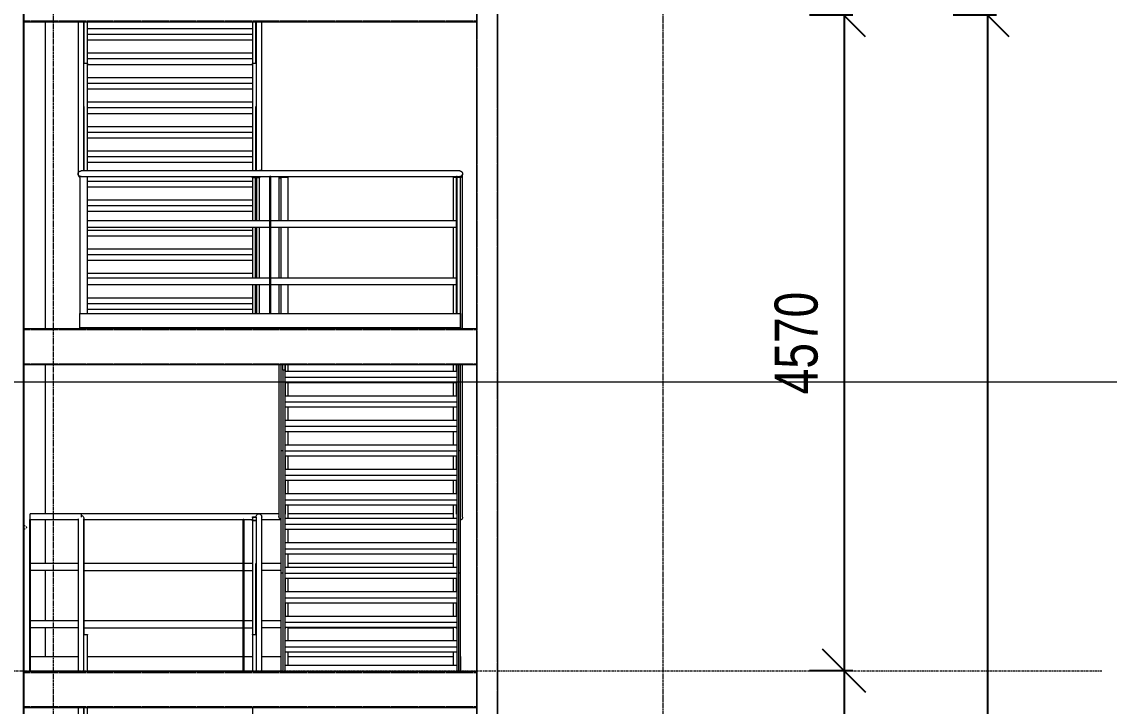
# Model space of a CAD drawing. Header units: millimetres. Extents: x -29259 to 87313, y -139821 to 46728.
# Drawn here: x 48352 to 55934, y -109731 to -104958 of the extents above; entities that cross this region are included whole.
import ezdxf

# ---------------------------------------------------------------- set-up
doc = ezdxf.new("R2010")
doc.units = ezdxf.units.MM
for name, pattern in [('Centre', [31.75, 6.35, -4.7625, 15.875, -4.7625]), ('Grid Line', [22.225, 12.7, -3.175, 3.175, -3.175]), ('Hidden', [7.14375, 4.7625, -2.38125])]:
    doc.linetypes.add(name, pattern=pattern)
for name, color, linetype, lineweight in [('A-ANNO-DIMS', 211, 'Continuous', 9), ('A-DOOR', 31, 'Continuous', 9), ('A-FLOR-HRAL', 11, 'Continuous', 9), ('A-FLOR-LEVL', 51, 'Continuous', 9), ('A-WALL', 113, 'Continuous', 18), ('G-ANNO-TEXT', 231, 'Continuous', 9), ('P-PIPE', 3, 'Continuous', 9), ('S-BEAM', 12, 'Continuous', 9), ('S-COLS', 52, 'Continuous', 18), ('S-GRID', 8, 'Continuous', 9), ('S-STRS', 31, 'Continuous', 9)]:
    doc.layers.add(name, color=color, linetype=linetype, lineweight=lineweight)
doc.styles.add('Century Gothic_2', font='GOTHIC.TTF', dxfattribs={"width": 0.8, "height": 300})
doc.dimstyles.new('Diagonal_-_3mm_Century_Gothic', dxfattribs={"dimscale": 304.8, "dimtxt": 313.250481, "dimasz": 0.984252, "dimexe": 0.787402, "dimexo": 0.492126, "dimgap": 0.574147, "dimtad": 1, "dimdec": 0, "dimzin": 0, "dimdsep": 46, "dimtxsty": 'Century Gothic_2', "dimblk1": 'OBLIQUE', "dimblk2": 'OBLIQUE', "dimsah": 1, "dimcen": 0.09, "dimdle": 0.787402, "dimazin": 0, "dimtfac": 1, "dimtdec": 4, "dimtix": 1, "dimtmove": 0, "dimatfit": 3, "dimfxl": 1, "dimtvp": 1, "dimtfill": 1, "dimtolj": 1, "dimtzin": 0, "dimarcsym": 2})

# ---------------------------------------------------------------- blocks, each defined once
blk = doc.blocks.new('RHS-Rectangular Hollow Section-Column - 300x150x6RHS-1532597-SOUTH FACADE')
at = {"layer": 'S-COLS', "color": 250, "linetype": 'Hidden', "lineweight": 9}
for p, q in [((17479.6, 0), (17479.6, 14535)), ((17617.6, 14535), (17617.6, 0))]:
    blk.add_line(p, q, dxfattribs=at)
blk = doc.blocks.new('RHS-Rectangular Hollow Section-Column - 804097-SOUTH FACADE')
at = {"layer": 'S-COLS', "color": 250, "lineweight": 9}
for p, q in [((17473.6, 14535), (17473.6, 0)), ((17623.6, 0), (17623.6, 14535))]:
    blk.add_line(p, q, dxfattribs=at)
blk = doc.blocks.new('RHS-Rectangular Hollow Section - 250x150x6RHS-1527157-SOUTH FACADE')
at = {"layer": 'S-BEAM', "color": 250}
for p, q in [((17473.6, 13005), (14318, 13005)), ((14318, 12755), (17473.6, 12755))]:
    blk.add_line(p, q, dxfattribs=at)
at = {"layer": 'S-BEAM', "color": 250, "linetype": 'Hidden'}
for p, q in [((14318, 12999), (17473.6, 12999)), ((14318, 12761), (17473.6, 12761))]:
    blk.add_line(p, q, dxfattribs=at)
blk = doc.blocks.new('RHS-Rectangular Hollow Section - 250x150x6RHS-1527158-SOUTH FACADE')
at = {"layer": 'S-BEAM', "color": 250}
for p, q in [((17473.6, 8225), (14318, 8225)), ((14318, 7975), (17473.6, 7975))]:
    blk.add_line(p, q, dxfattribs=at)
at = {"layer": 'S-BEAM', "color": 250, "linetype": 'Hidden'}
for p, q in [((14318, 8219), (17473.6, 8219)), ((14318, 7981), (17473.6, 7981))]:
    blk.add_line(p, q, dxfattribs=at)
blk = doc.blocks.new('RHS-Rectangular Hollow Section - 250x150x6RHS-1527155-SOUTH FACADE')
at = {"layer": 'S-BEAM', "color": 250}
for p, q in [((17473.6, 3445), (14318, 3445)), ((14318, 3195), (17473.6, 3195))]:
    blk.add_line(p, q, dxfattribs=at)
at = {"layer": 'S-BEAM', "color": 250, "linetype": 'Hidden'}
for p, q in [((14318, 3439), (17473.6, 3439)), ((14318, 3201), (17473.6, 3201))]:
    blk.add_line(p, q, dxfattribs=at)
blk = doc.blocks.new('Railing - MS FLAT 50x5mm-1534103-SOUTH FACADE')
at = {"layer": 'A-FLOR-HRAL', "color": 253}
for p, q in [((15911.6, 13263.3), (15936.6, 13263.3)), ((15911.6, 13259.9), (15911.6, 13263.3)), ((15911.6, 13259.9), (15911.6, 13004.6)), ((15936.6, 13259.9), (15911.6, 13259.9)), ((15911.6, 12755.4), (15911.6, 12466.6))]:
    blk.add_line(p, q, dxfattribs=at)
blk = doc.blocks.new('Railing - MS FLAT 50x5mm-1534101-SOUTH FACADE')
at = {"layer": 'A-FLOR-HRAL', "color": 253}
for p, q in [((15911.6, 12466.6), (15936.6, 12466.6)), ((15911.6, 12463.2), (15911.6, 12466.6)), ((15911.6, 12463.2), (15911.6, 11715)), ((15936.6, 12463.2), (15911.6, 12463.2)), ((15911.6, 11675), (15911.6, 11669.9)), ((15961.6, 11669.9), (15961.6, 11675))]:
    blk.add_line(p, q, dxfattribs=at)
blk = doc.blocks.new('Railing - MS FLAT 50x5mm-V51-SOUTH FACADE')
at = {"layer": 'A-FLOR-HRAL', "color": 253}
for p, q in [((16111.6, 9766.4), (16111.6, 10365)), ((16161.6, 10318.6), (16161.6, 10365.2)), ((16161.6, 10147.9), (16161.6, 10238.6)), ((16161.6, 9977.1), (16161.6, 10067.9)), ((16161.6, 9806.4), (16161.6, 9897.1)), ((16111.6, 9766.4), (16124.6, 9766.4))]:
    blk.add_line(p, q, dxfattribs=at)
blk = doc.blocks.new('Railing - MS FLAT 50x5mm-V52-SOUTH FACADE')
at = {"layer": 'A-FLOR-HRAL', "color": 253}
for p, q in [((16111.6, 8912.9), (16111.6, 9766.4)), ((16161.6, 9635.7), (16161.6, 9726.4)), ((16161.6, 9465), (16161.6, 9555.7)), ((16161.6, 9294.3), (16161.6, 9385)), ((16161.6, 9123.6), (16161.6, 9214)), ((16161.6, 8952.9), (16161.6, 9043.6)), ((16111.6, 8912.9), (16124.6, 8912.9))]:
    blk.add_line(p, q, dxfattribs=at)
blk = doc.blocks.new('Railing - MS FLAT 50x5mm-V55-SOUTH FACADE')
at = {"layer": 'A-FLOR-HRAL', "color": 253}
for p, q in [((15911.6, 11669.9), (15933.6, 11669.9)), ((15911.6, 11666.5), (15911.6, 11669.9)), ((15911.6, 11666.5), (15911.6, 11370)), ((15933.6, 11666.5), (15911.6, 11666.5)), ((15939.6, 11669.9), (15961.6, 11669.9)), ((15961.6, 11666.5), (15939.6, 11666.5)), ((15961.6, 11669.9), (15961.6, 11666.5)), ((15961.6, 11370), (15961.6, 11666.5)), ((15911.6, 11320), (15911.6, 10970)), ((15961.6, 10970), (15961.6, 11320)), ((15911.6, 10920), (15911.6, 10720)), ((15961.6, 10720), (15961.6, 10920))]:
    blk.add_line(p, q, dxfattribs=at)
blk = doc.blocks.new('Railing - MS FLAT 50x5mm-V44-SOUTH FACADE')
at = {"layer": 'A-FLOR-HRAL', "color": 253}
for p, q in [((15933.6, 2400), (15933.6, 2705)), ((15939.6, 2705), (15939.6, 2400)), ((15933.6, 2000), (15933.6, 2350)), ((15939.6, 2350), (15939.6, 2000)), ((15933.6, 1750), (15933.6, 1950)), ((15939.6, 1950), (15939.6, 1750))]:
    blk.add_line(p, q, dxfattribs=at)
blk = doc.blocks.new('Railing - MS FLAT 50x5mm-V56-SOUTH FACADE')
at = {"layer": 'A-FLOR-HRAL', "color": 253}
for p, q in [((16111.6, 11370), (16111.6, 11669.9)), ((16116.6, 11669.9), (16111.6, 11669.9)), ((16161.6, 11669.9), (16117.3, 11669.9)), ((16161.6, 11370), (16161.6, 11669.9)), ((16111.6, 10970), (16111.6, 11320)), ((16161.6, 10970), (16161.6, 11320)), ((16111.6, 10720), (16111.6, 10920)), ((16161.6, 10720), (16161.6, 10920))]:
    blk.add_line(p, q, dxfattribs=at)
blk = doc.blocks.new('Railing - MS FLAT 50x5mm-V57-SOUTH FACADE')
at = {"layer": 'A-FLOR-HRAL', "color": 253}
for p, q in [((16111.6, 8230), (16111.6, 8912.3)), ((16161.6, 8782.1), (16161.6, 8872.9)), ((16161.6, 8611.4), (16161.6, 8702.1)), ((16161.6, 8440.7), (16161.6, 8531.4)), ((16161.6, 8270), (16161.6, 8360.7)), ((16111.6, 8230), (16124.6, 8230))]:
    blk.add_line(p, q, dxfattribs=at)
blk = doc.blocks.new('Railing - MS FLAT 50x5mm-1534098-SOUTH FACADE')
at = {"layer": 'A-FLOR-HRAL', "color": 253}
for p, q in [((15911.6, 9302.7), (15936.8, 9302.7)), ((15911.6, 9299.3), (15911.6, 9302.7)), ((15911.6, 9299.3), (15911.6, 9279.9)), ((15936.6, 9299.3), (15911.6, 9299.3))]:
    blk.add_line(p, q, dxfattribs=at)
blk = doc.blocks.new('Railing - MS FLAT 50x5mm-V58-SOUTH FACADE')
at = {"layer": 'A-FLOR-HRAL', "color": 253}
for p, q in [((15911.6, 9279.9), (15936.6, 9279.9)), ((15911.6, 9276.5), (15911.6, 9279.9)), ((15911.6, 9276.5), (15911.6, 8483.3)), ((15936.6, 9276.5), (15911.6, 9276.5))]:
    blk.add_line(p, q, dxfattribs=at)
blk = doc.blocks.new('Railing - Railing-1525472-SOUTH FACADE')
at = {"layer": 'A-FLOR-HRAL', "color": 253}
for p, q in [((15934.1, 12755.4), (15934.1, 12466.6)), ((15934.1, 12165), (15934.1, 11715)), ((16139.1, 10365.2), (16139.1, 10318.6)), ((16139.1, 10238.6), (16139.1, 10147.9)), ((16139.1, 9726.4), (16139.1, 9635.7)), ((16139.1, 9555.7), (16139.1, 9465)), ((16139.1, 9385), (16139.1, 9320.8)), ((15934.1, 8978.3), (15934.1, 8483.3)), ((15976.5, 8980), (16111.6, 8980)), ((16111.6, 8930), (15976.5, 8930)), ((16139.1, 8872.9), (16139.1, 8782.1)), ((16139.1, 8702.1), (16139.1, 8611.4)), ((15976.4, 8580), (16111.6, 8580)), ((16111.6, 8530), (15976.4, 8530)), ((16139.1, 8531.4), (16139.1, 8524.2))]:
    blk.add_line(p, q, dxfattribs=at)
for name, p in [('Railing - MS FLAT 50x5mm-1534103-SOUTH FACADE', (0, 0)), ('Railing - MS FLAT 50x5mm-1534101-SOUTH FACADE', (0, 0)), ('Railing - MS FLAT 50x5mm-V55-SOUTH FACADE', (0, 0)), ('Railing - MS FLAT 50x5mm-V44-SOUTH FACADE', (0, 8970)), ('Railing - MS FLAT 50x5mm-V56-SOUTH FACADE', (0, 0)), ('Railing - MS FLAT 50x5mm-V51-SOUTH FACADE', (0, 0)), ('Railing - MS FLAT 50x5mm-V52-SOUTH FACADE', (0, 0)), ('Railing - MS FLAT 50x5mm-1534098-SOUTH FACADE', (0, 0)), ('Railing - MS FLAT 50x5mm-V58-SOUTH FACADE', (0, 0)), ('Railing - MS FLAT 50x5mm-V57-SOUTH FACADE', (0, 0)), ('Railing - MS FLAT 50x5mm-1534103-SOUTH FACADE', (0, -4780))]:
    blk.add_blockref(name, p)
blk = doc.blocks.new('Top Rail Type - Top Rail_Internal_-1525505-SOUTH FACADE')
at = {"layer": 'A-FLOR-HRAL', "color": 253}
for p, q in [((15936.6, 12755.4), (15936.6, 11715)), ((15976.6, 11715), (15976.6, 12755.4)), ((16096.6, 11675), (16096.6, 11370)), ((16136.6, 11667), (16136.6, 11675)), ((16096.6, 11320), (16096.6, 10970)), ((16096.6, 10920), (16096.6, 10720)), ((16096.6, 10365), (16096.6, 9305)), ((15936.6, 9301.2), (15936.6, 8224.6)), ((16096.6, 9325), (15956.6, 9325)), ((15956.6, 9324.3), (15956.6, 9325)), ((15976.6, 8224.6), (15976.6, 9301.2)), ((15976.6, 9285), (16111.6, 9285))]:
    blk.add_line(p, q, dxfattribs=at)
at = {"layer": 'A-FLOR-HRAL', "color": 253, "flags": 128}
for points in [[(15973.9, 11715.5), (15970.7, 11717.6), (15966.6, 11718.3), (15961.8, 11717.6), (15956.6, 11715.7)], [(16096.8, 11674.9), (16097.3, 11672.8), (16099.3, 11669.6), (16102.5, 11667.6), (16106.6, 11666.9), (16111.4, 11667.5)], [(16116.6, 11669.5), (16121.8, 11672.7), (16124.6, 11674.9)], [(15936.6, 9301.2), (15937.3, 9307.2), (15939.3, 9312.7), (15942.5, 9317.5), (15946.6, 9321.2), (15951.4, 9323.5), (15956.6, 9324.2), (15961.8, 9323.5), (15966.6, 9321.2), (15970.7, 9317.5), (15973.9, 9312.7), (15975.9, 9307.2), (15976.6, 9301.2)]]:
    blk.add_lwpolyline(points, dxfattribs=at)
at = {"layer": 'A-FLOR-HRAL', "color": 253}
blk.add_open_spline([(16111.4, 9285.7), (16109.7, 9286.1), (16106.5, 9287.5), (16102.3, 9290.7), (16099.1, 9294.9), (16097.1, 9299.8), (16096.6, 9303.3), (16096.6, 9305)], degree=3, dxfattribs=at)
blk = doc.blocks.new('Railing - MS FLAT 50x5mm-1534111-SOUTH FACADE')
at = {"layer": 'A-FLOR-HRAL', "color": 253}
for p, q in [((14736.6, 12466.6), (14761.6, 12466.6)), ((14761.6, 12463.2), (14736.6, 12463.2)), ((14761.6, 12466.6), (14761.6, 12463.2)), ((14761.6, 11715), (14761.6, 12463.2))]:
    blk.add_line(p, q, dxfattribs=at)
blk = doc.blocks.new('Railing - MS FLAT 50x5mm-1534109-SOUTH FACADE')
at = {"layer": 'A-FLOR-HRAL', "color": 253}
for p, q in [((14736.6, 13263.3), (14761.6, 13263.3)), ((14761.6, 13259.9), (14736.6, 13259.9)), ((14761.6, 13263.3), (14761.6, 13259.9)), ((14761.6, 13004.9), (14761.6, 13259.9)), ((14761.6, 12466.6), (14761.6, 12755))]:
    blk.add_line(p, q, dxfattribs=at)
blk = doc.blocks.new('Railing - MS FLAT 50x5mm-1534106-SOUTH FACADE')
at = {"layer": 'A-FLOR-HRAL', "color": 253}
for p, q in [((14739.6, 14059.9), (14761.6, 14059.9)), ((14761.6, 14056.5), (14739.6, 14056.5)), ((14761.6, 14059.9), (14761.6, 14056.5)), ((14761.6, 13263.3), (14761.6, 14056.5))]:
    blk.add_line(p, q, dxfattribs=at)
blk = doc.blocks.new('Railing - Railing-1526293-SOUTH FACADE')
at = {"layer": 'A-FLOR-HRAL', "color": 253}
for p, q in [((14739.1, 13263.3), (14739.1, 13745.8)), ((14739.1, 12466.6), (14739.1, 12755)), ((14739.1, 11715), (14739.1, 12165))]:
    blk.add_line(p, q, dxfattribs=at)
for name in ['Railing - MS FLAT 50x5mm-1534106-SOUTH FACADE', 'Railing - MS FLAT 50x5mm-1534109-SOUTH FACADE', 'Railing - MS FLAT 50x5mm-1534111-SOUTH FACADE']:
    blk.add_blockref(name, (0, 0))
blk = doc.blocks.new('Top Rail Type - Top Rail_Internal_-1526297-SOUTH FACADE')
at = {"layer": 'A-FLOR-HRAL', "color": 253}
for p, q in [((14696.6, 14081.2), (14696.6, 13004.9)), ((14736.6, 13004.9), (14736.6, 14081.2)), ((14696.6, 12755), (14696.6, 11691.2)), ((14736.6, 11715), (14736.6, 12755)), ((14696.7, 11693.3), (14696.6, 11691.2))]:
    blk.add_line(p, q, dxfattribs=at)
at = {"layer": 'A-FLOR-HRAL', "color": 253, "flags": 128}
blk.add_lwpolyline([(14696.6, 11691.2), (14697.3, 11685.3), (14699.3, 11679.7), (14702.5, 11675), (14706.6, 11671.3), (14711.4, 11669)], dxfattribs=at)
blk = doc.blocks.new('Railing - MS FLAT 50x5mm-V64-SOUTH FACADE')
at = {"layer": 'A-FLOR-HRAL', "color": 253}
for p, q in [((14736.4, 8483.3), (14761.6, 8483.3)), ((14761.6, 8479.9), (14736.4, 8479.9)), ((14761.6, 8483.3), (14761.6, 8479.9)), ((14761.6, 8224.9), (14761.6, 8479.9)), ((14761.6, 7686.6), (14761.6, 7975))]:
    blk.add_line(p, q, dxfattribs=at)
blk = doc.blocks.new('Railing - MS FLAT 50x5mm-V65-SOUTH FACADE')
at = {"layer": 'A-FLOR-HRAL', "color": 253}
for p, q in [((14739.6, 9285), (14735.9, 9285)), ((14739.6, 8483.3), (14739.6, 9285))]:
    blk.add_line(p, q, dxfattribs=at)
blk = doc.blocks.new('Railing - MS FLAT 50x5mm-V48-SOUTH FACADE')
at = {"layer": 'A-FLOR-HRAL', "color": 253}
for p, q in [((14347, 3450), (14347, 4505)), ((14353, 4505), (14347, 4505)), ((14353, 3450), (14353, 4505)), ((14347, 3450), (14353, 3450))]:
    blk.add_line(p, q, dxfattribs=at)
blk = doc.blocks.new('Railing - Railing-1526545-SOUTH FACADE')
at = {"layer": 'A-FLOR-HRAL', "color": 253}
for p, q in [((14365.5, 8980), (14696.7, 8980)), ((14739.1, 8483.3), (14739.1, 8965.8)), ((14696.7, 8930), (14365.5, 8930)), ((14365.5, 8580), (14696.8, 8580)), ((14696.8, 8530), (14365.5, 8530)), ((14739.1, 7686.6), (14739.1, 7975)), ((14739.1, 6935), (14739.1, 7385))]:
    blk.add_line(p, q, dxfattribs=at)
for name, p in [('Railing - MS FLAT 50x5mm-V48-SOUTH FACADE', (12.5, 4780)), ('Railing - MS FLAT 50x5mm-V65-SOUTH FACADE', (0, 0)), ('Railing - MS FLAT 50x5mm-V64-SOUTH FACADE', (0, 0)), ('Railing - MS FLAT 50x5mm-1534111-SOUTH FACADE', (0, -4780))]:
    blk.add_blockref(name, p)
blk = doc.blocks.new('Top Rail Type - Top Rail_Internal_-1526549-SOUTH FACADE')
at = {"layer": 'A-FLOR-HRAL', "color": 253}
for p, q in [((14716.6, 9325), (14362.5, 9325)), ((14362.5, 9305), (14362.5, 9325)), ((14362.5, 9285), (14362.5, 9305)), ((14362.5, 9285), (14696.9, 9285)), ((14696.6, 9289.9), (14696.6, 8224.9)), ((14716.6, 9325), (14716.6, 9305)), ((14716.6, 9305), (14716.6, 9301.7)), ((14736.6, 8224.9), (14736.6, 9289.9)), ((14696.6, 7975), (14696.6, 6911.2)), ((14736.6, 6935), (14736.6, 7975)), ((14696.7, 6913.3), (14696.6, 6911.2))]:
    blk.add_line(p, q, dxfattribs=at)
at = {"layer": 'A-FLOR-HRAL', "color": 253, "flags": 128}
for points in [[(14716.6, 9312.9), (14721.8, 9312.1), (14726.6, 9309.8), (14730.7, 9306.1), (14733.9, 9301.4), (14735.9, 9295.8), (14736.6, 9289.9)], [(14696.6, 6911.2), (14697.3, 6905.3), (14699.3, 6899.7), (14702.5, 6895), (14706.6, 6891.3), (14711.4, 6889)]]:
    blk.add_lwpolyline(points, dxfattribs=at)
blk = doc.blocks.new('Railing - MS FLAT 50x5mm-V66-SOUTH FACADE')
at = {"layer": 'A-FLOR-HRAL', "color": 253}
for p, q in [((17311.6, 9726.4), (17311.6, 9635.7)), ((17361.6, 8912.9), (17361.6, 9766.4)), ((17311.6, 9555.7), (17311.6, 9465)), ((17311.6, 9385), (17311.6, 9294.3)), ((17311.6, 9214), (17311.6, 9123.6)), ((17311.6, 9043.6), (17311.6, 8952.9)), ((17348.6, 8912.9), (17361.6, 8912.9))]:
    blk.add_line(p, q, dxfattribs=at)
blk = doc.blocks.new('Railing - MS FLAT 50x5mm-V67-SOUTH FACADE')
at = {"layer": 'A-FLOR-HRAL', "color": 253}
for p, q in [((17361.6, 10615), (17361.6, 10620)), ((17311.6, 10365), (17311.6, 10318.6)), ((17361.6, 9766.4), (17361.6, 10365)), ((17311.6, 10238.6), (17311.6, 10147.9)), ((17311.6, 10067.9), (17311.6, 9977.1)), ((17311.6, 9897.1), (17311.6, 9806.4)), ((17348.6, 9766.4), (17361.6, 9766.4))]:
    blk.add_line(p, q, dxfattribs=at)
blk = doc.blocks.new('Railing - MS FLAT 50x5mm-V68-SOUTH FACADE')
at = {"layer": 'A-FLOR-HRAL', "color": 253}
for p, q in [((17311.6, 8872.9), (17311.6, 8782.1)), ((17361.6, 8230), (17361.6, 8912.3)), ((17311.6, 8702.1), (17311.6, 8611.4)), ((17311.6, 8531.4), (17311.6, 8440.7)), ((17311.6, 8360.7), (17311.6, 8270)), ((17348.6, 8230), (17361.6, 8230))]:
    blk.add_line(p, q, dxfattribs=at)
blk = doc.blocks.new('Railing - MS FLAT 50x5mm-V69-SOUTH FACADE')
at = {"layer": 'A-FLOR-HRAL', "color": 253}
for p, q in [((17311.6, 11669.9), (17311.6, 11370)), ((17333.6, 11669.9), (17311.6, 11669.9)), ((17361.6, 11669.9), (17339.6, 11669.9)), ((17361.6, 10720), (17361.6, 11669.9)), ((17311.6, 11320), (17311.6, 10970)), ((17311.6, 10920), (17311.6, 10720))]:
    blk.add_line(p, q, dxfattribs=at)
blk = doc.blocks.new('Railing - Railing-1534666-SOUTH FACADE')
at = {"layer": 'A-FLOR-HRAL', "color": 253}
for p, q in [((17339.1, 10615), (17339.1, 10620)), ((17334.1, 10318.6), (17334.1, 10365)), ((17334.1, 10147.9), (17334.1, 10238.6)), ((17334.1, 9635.7), (17334.1, 9726.4)), ((17334.1, 9465), (17334.1, 9555.7)), ((17334.1, 9320.8), (17334.1, 9385)), ((17334.1, 8782.1), (17334.1, 8872.9)), ((17334.1, 8611.4), (17334.1, 8702.1)), ((17334.1, 8524.2), (17334.1, 8531.4))]:
    blk.add_line(p, q, dxfattribs=at)
for name in ['Railing - MS FLAT 50x5mm-V69-SOUTH FACADE', 'Railing - MS FLAT 50x5mm-V67-SOUTH FACADE', 'Railing - MS FLAT 50x5mm-V66-SOUTH FACADE', 'Railing - MS FLAT 50x5mm-V68-SOUTH FACADE']:
    blk.add_blockref(name, (0, 0))
blk = doc.blocks.new('Top Rail Type - Top Rail_Internal_-1534670-SOUTH FACADE')
at = {"layer": 'A-FLOR-HRAL', "color": 253}
for p, q in [((17376.6, 11691.2), (17376.5, 11693.3)), ((17376.6, 10615), (17376.6, 11691.2)), ((17376.6, 9301.2), (17376.6, 10365))]:
    blk.add_line(p, q, dxfattribs=at)
at = {"layer": 'A-FLOR-HRAL', "color": 253, "flags": 128}
for points in [[(17361.8, 11669), (17366.6, 11671.3), (17370.7, 11675), (17373.9, 11679.7), (17375.9, 11685.3), (17376.6, 11691.2)], [(17376.6, 9301.2), (17375.9, 9295.3), (17373.9, 9289.7), (17370.7, 9285), (17366.6, 9281.3), (17361.8, 9279)]]:
    blk.add_lwpolyline(points, dxfattribs=at)
blk = doc.blocks.new('Railing - MS FLAT 50x5mm-V70-SOUTH FACADE')
at = {"layer": 'A-FLOR-HRAL', "color": 253}
for p, q in [((16033.6, 10720), (16033.6, 11675)), ((16039.6, 11675), (16033.6, 11675)), ((16039.6, 10720), (16039.6, 11675))]:
    blk.add_line(p, q, dxfattribs=at)
blk = doc.blocks.new('Railing - MS FLAT 50x5mm-V71-SOUTH FACADE')
at = {"layer": 'A-FLOR-HRAL', "color": 253}
for p, q in [((14711.6, 10720), (14711.6, 11675)), ((14716.6, 11675), (14711.6, 11675)), ((14761.6, 10720), (14761.6, 11675))]:
    blk.add_line(p, q, dxfattribs=at)
blk = doc.blocks.new('Railing - MS FLAT 50x5mm-V72-SOUTH FACADE')
at = {"layer": 'A-FLOR-HRAL', "color": 253}
for p, q in [((17311.6, 11675), (17311.6, 11370)), ((17361.6, 11675), (17356.6, 11675)), ((17361.6, 10720), (17361.6, 11675)), ((17311.6, 11320), (17311.6, 10970)), ((17311.6, 10920), (17311.6, 10720))]:
    blk.add_line(p, q, dxfattribs=at)
blk = doc.blocks.new('Railing - Railing-1534798-SOUTH FACADE')
at = {"layer": 'A-FLOR-HRAL', "color": 253}
for p, q in [((14761.6, 11370), (16033.6, 11370)), ((16033.6, 11320), (14761.6, 11320)), ((16039.6, 11370), (17333.6, 11370)), ((17333.6, 11320), (16039.6, 11320)), ((14761.6, 10970), (16033.6, 10970)), ((16033.6, 10920), (14761.6, 10920)), ((16039.6, 10970), (17333.6, 10970)), ((17333.6, 10920), (16039.6, 10920)), ((14709.1, 10620), (14709.1, 10720)), ((14709.1, 10720), (17359.1, 10720)), ((17359.1, 10720), (17359.1, 10620)), ((17364.1, 10720), (17359.1, 10720)), ((17359.1, 10720), (17359.1, 10620)), ((17364.1, 10620), (17364.1, 10720)), ((17359.1, 10620), (14709.1, 10620)), ((17359.1, 10620), (17364.1, 10620))]:
    blk.add_line(p, q, dxfattribs=at)
for name, p in [('Railing - MS FLAT 50x5mm-V71-SOUTH FACADE', (0, 0)), ('Railing - MS FLAT 50x5mm-V70-SOUTH FACADE', (0, 0)), ('Railing - MS FLAT 50x5mm-V72-SOUTH FACADE', (0, 0)), ('Railing - MS FLAT 50x5mm-V70-SOUTH FACADE', (1300, 0))]:
    blk.add_blockref(name, p)
blk = doc.blocks.new('Top Rail Type - Top Rail_Internal_-1534802-SOUTH FACADE')
at = {"layer": 'A-FLOR-HRAL', "color": 253}
for p, q in [((17356.6, 11715), (14716.6, 11715)), ((14716.6, 11675), (17356.6, 11675))]:
    blk.add_line(p, q, dxfattribs=at)
for points, knots in [([(14696.6, 11695), (14696.6, 11696.7), (14696.9, 11699.4), (14698.1, 11702.7), (14699.2, 11705), (14700.4, 11706.8), (14701.6, 11708.2), (14702.7, 11709.5), (14704.4, 11710.9), (14706.2, 11712.1), (14707.7, 11713), (14708.9, 11713.5), (14710.2, 11714), (14711.4, 11714.3), (14712.7, 11714.6), (14714, 11714.8), (14715.3, 11715), (14716.2, 11715), (14716.6, 11715)], [0, 0, 0, 0, 0.0833333, 0.125, 0.1666667, 0.2083333, 0.2291667, 0.25, 0.2916667, 0.3333333, 0.3541667, 0.375, 0.3958333, 0.4166667, 0.4375, 0.4583333, 0.4791667, 0.5, 0.5, 0.5, 0.5]), ([(14716.6, 11675), (14716.2, 11675), (14715.3, 11675), (14714, 11675.2), (14712.7, 11675.4), (14711.4, 11675.7), (14710.2, 11676), (14708.9, 11676.5), (14707.7, 11677), (14706.6, 11677.7), (14705.5, 11678.4), (14704.1, 11679.4), (14702.7, 11680.5), (14701.6, 11681.8), (14700.4, 11683.2), (14699.2, 11685), (14698.1, 11687.3), (14696.9, 11690.6), (14696.6, 11693.3), (14696.6, 11695)], [0.5, 0.5, 0.5, 0.5, 0.5208333, 0.5416667, 0.5625, 0.5833333, 0.6041667, 0.625, 0.6458333, 0.6666667, 0.6875, 0.7083333, 0.75, 0.7708333, 0.7916667, 0.8333333, 0.875, 0.9166667, 1, 1, 1, 1]), ([(17356.6, 11715), (17357, 11715), (17357.9, 11715), (17359.2, 11714.8), (17360.5, 11714.6), (17361.8, 11714.3), (17363, 11714), (17364.3, 11713.5), (17365.5, 11713), (17366.6, 11712.3), (17367.7, 11711.6), (17369.1, 11710.6), (17370.5, 11709.5), (17371.6, 11708.2), (17372.8, 11706.8), (17374, 11705), (17375.1, 11702.7), (17376.3, 11699.4), (17376.6, 11696.7), (17376.6, 11695)], [-0.5, -0.5, -0.5, -0.5, -0.4791667, -0.4583333, -0.4375, -0.4166667, -0.3958333, -0.375, -0.3541667, -0.3333333, -0.3125, -0.2916667, -0.25, -0.2291667, -0.2083333, -0.1666667, -0.125, -0.0833333, 0, 0, 0, 0]), ([(17376.6, 11695), (17376.6, 11693.3), (17376.3, 11690.6), (17375.1, 11687.3), (17374, 11685), (17372.8, 11683.2), (17371.6, 11681.8), (17370.5, 11680.5), (17369.1, 11679.4), (17367.7, 11678.4), (17366.6, 11677.7), (17365.5, 11677), (17364.3, 11676.5), (17363, 11676), (17361.8, 11675.7), (17360.5, 11675.4), (17359.2, 11675.2), (17357.9, 11675), (17357, 11675), (17356.6, 11675)], [-1, -1, -1, -1, -0.9166667, -0.875, -0.8333333, -0.7916667, -0.7708333, -0.75, -0.7083333, -0.6875, -0.6666667, -0.6458333, -0.625, -0.6041667, -0.5833333, -0.5625, -0.5416667, -0.5208333, -0.5, -0.5, -0.5, -0.5])]:
    blk.add_open_spline(points, degree=3, knots=knots, dxfattribs=at)
blk = doc.blocks.new('Railing - MS FLAT 50x5mm-V49-SOUTH FACADE')
at = {"layer": 'A-FLOR-HRAL', "color": 253}
for p, q in [((15829.3, 4505), (15823.3, 4505)), ((15823.3, 3450), (15823.3, 4505)), ((15829.3, 4505), (15829.3, 3450))]:
    blk.add_line(p, q, dxfattribs=at)
blk = doc.blocks.new('Railing - MS FLAT 50x5mm-V73-SOUTH FACADE')
at = {"layer": 'A-FLOR-HRAL', "color": 253}
for p, q in [((17311.6, 8872.9), (17311.6, 8782.1)), ((17361.6, 8230), (17361.6, 8912.3)), ((17311.6, 8702.1), (17311.6, 8611.4)), ((17311.6, 8531.4), (17311.6, 8440.7)), ((17311.6, 8360.7), (17311.6, 8270)), ((17348.6, 8230), (17361.6, 8230))]:
    blk.add_line(p, q, dxfattribs=at)
blk = doc.blocks.new('Railing - Railing-1535008-SOUTH FACADE')
at = {"layer": 'A-FLOR-HRAL', "color": 253}
for p, q in [((14739.6, 8980), (15846.5, 8980)), ((15852.5, 8980), (15911.6, 8980)), ((16161.6, 8980), (17311.6, 8980)), ((14739.6, 8930), (15846.5, 8930)), ((15852.5, 8930), (15911.6, 8930)), ((14739.6, 8580), (15846.5, 8580)), ((15852.5, 8580), (15911.6, 8580)), ((14739.6, 8530), (15846.5, 8530)), ((15852.5, 8530), (15911.6, 8530)), ((16161.6, 8530), (17311.6, 8530)), ((14365.5, 8330), (14696.6, 8330)), ((14761.6, 8330), (15846.5, 8330)), ((15852.5, 8330), (15911.6, 8330)), ((15976.6, 8330), (16111.6, 8330)), ((16161.6, 8330), (17311.6, 8330)), ((17364.1, 8330), (17361.6, 8330)), ((17364.1, 8230), (17364.1, 8330)), ((17361.6, 8230), (17364.1, 8230))]:
    blk.add_line(p, q, dxfattribs=at)
for name, p in [('Railing - MS FLAT 50x5mm-V49-SOUTH FACADE', (23.2, 4780)), ('Railing - MS FLAT 50x5mm-V73-SOUTH FACADE', (0, 0))]:
    blk.add_blockref(name, p)
blk = doc.blocks.new('Top Rail Type - Top Rail_Internal_-1535012-SOUTH FACADE')
at = {"layer": 'A-FLOR-HRAL', "color": 253}
for p, q in [((15956.6, 9325), (14716.6, 9325)), ((14739.6, 9285), (15846.5, 9285)), ((15852.5, 9285), (15911.6, 9285)), ((17311.6, 9325), (16161.6, 9325))]:
    blk.add_line(p, q, dxfattribs=at)
blk = doc.blocks.new('Roaster Building_ST_RVT2022 _SST__rvt-2-SOUTH FACADE')
at = {"layer": 'S-STRS', "color": 253}
for p, q in [((14761.6, 12708.6), (15911.6, 12708.6)), ((14761.6, 12668.6), (15911.6, 12668.6)), ((14761.6, 12628.6), (15911.6, 12628.6)), ((14761.6, 12537.9), (15911.6, 12537.9)), ((14761.6, 12497.9), (15911.6, 12497.9)), ((14761.6, 12457.9), (15911.6, 12457.9)), ((14761.6, 12367.1), (15911.6, 12367.1)), ((14761.6, 12327.1), (15911.6, 12327.1)), ((14761.6, 12287.1), (15911.6, 12287.1)), ((14761.6, 12196.4), (15911.6, 12196.4)), ((14761.6, 12156.4), (15911.6, 12156.4)), ((14761.6, 12116.4), (15911.6, 12116.4)), ((14761.6, 12025.7), (15911.6, 12025.7)), ((14761.6, 11985.7), (15911.6, 11985.7)), ((14761.6, 11945.7), (15911.6, 11945.7)), ((14761.6, 11855), (15911.6, 11855)), ((14761.6, 11815), (15911.6, 11815)), ((14761.6, 11775), (15911.6, 11775)), ((14761.6, 11644.3), (15911.6, 11644.3)), ((14761.6, 11604.3), (15911.6, 11604.3)), ((14761.6, 11513.6), (15911.6, 11513.6)), ((14761.6, 11473.6), (15911.6, 11473.6)), ((14761.6, 11433.6), (15911.6, 11433.6)), ((14761.6, 11302.9), (15911.6, 11302.9)), ((14761.6, 11262.9), (15911.6, 11262.9)), ((14761.6, 11172.1), (15911.6, 11172.1)), ((14761.6, 11132.1), (15911.6, 11132.1)), ((14761.6, 11092.1), (15911.6, 11092.1)), ((14761.6, 11001.4), (15911.6, 11001.4)), ((14761.6, 10830.7), (15911.6, 10830.7)), ((14761.6, 10790.7), (15911.6, 10790.7)), ((14761.6, 10750.7), (15911.6, 10750.7)), ((14724.6, 10620), (14724.6, 10615)), ((14736.6, 10615), (14736.6, 10620)), ((17336.6, 10615), (17336.6, 10620)), ((16124.6, 10325.9), (16124.6, 10365)), ((16136.6, 10325.9), (16124.6, 10325.9)), ((16124.6, 10325.9), (16124.6, 8225)), ((16136.6, 10365), (16136.6, 10325.9)), ((16136.6, 10325.9), (16136.6, 8225)), ((16136.6, 10318.6), (17336.6, 10318.6)), ((17336.6, 10365), (17336.6, 8225)), ((17348.6, 10365), (17348.6, 8225)), ((17336.6, 10273.6), (16136.6, 10273.6)), ((17336.6, 10238.6), (16136.6, 10238.6)), ((16136.6, 10147.9), (17336.6, 10147.9)), ((17336.6, 10102.9), (16136.6, 10102.9)), ((17336.6, 10067.9), (16136.6, 10067.9)), ((16136.6, 9977.1), (17336.6, 9977.1)), ((17336.6, 9932.1), (16136.6, 9932.1)), ((17336.6, 9897.1), (16136.6, 9897.1)), ((16136.6, 9806.4), (17336.6, 9806.4)), ((17336.6, 9761.4), (16136.6, 9761.4)), ((17336.6, 9726.4), (16136.6, 9726.4)), ((16136.6, 9635.7), (17336.6, 9635.7)), ((17336.6, 9590.7), (16136.6, 9590.7)), ((17336.6, 9555.7), (16136.6, 9555.7)), ((16136.6, 9465), (17336.6, 9465)), ((17336.6, 9420), (16136.6, 9420)), ((17336.6, 9385), (16136.6, 9385)), ((16136.6, 9294.3), (17336.6, 9294.3)), ((17336.6, 9249.3), (16136.6, 9249.3)), ((17336.6, 9214.3), (16136.6, 9214.3)), ((16136.6, 9123.6), (17336.6, 9123.6)), ((17336.6, 9078.6), (16136.6, 9078.6)), ((17336.6, 9043.6), (16136.6, 9043.6)), ((16136.6, 8952.9), (17336.6, 8952.9)), ((17336.6, 8907.9), (16136.6, 8907.9)), ((17336.6, 8872.9), (16136.6, 8872.9)), ((16136.6, 8782.1), (17336.6, 8782.1)), ((17336.6, 8737.1), (16136.6, 8737.1)), ((17336.6, 8702.1), (16136.6, 8702.1)), ((16136.6, 8611.4), (17336.6, 8611.4)), ((17336.6, 8566.4), (16136.6, 8566.4)), ((17336.6, 8531.4), (16136.6, 8531.4)), ((16136.6, 8440.7), (17336.6, 8440.7)), ((17336.6, 8395.7), (16136.6, 8395.7)), ((17336.6, 8360.7), (16136.6, 8360.7)), ((16136.6, 8270), (17336.6, 8270)), ((14362.5, 8230), (14362.5, 8225)), ((14365.5, 8230), (14696.6, 8230)), ((14761.6, 8230), (15911.6, 8230)), ((15976.6, 8230), (16111.6, 8230))]:
    blk.add_line(p, q, dxfattribs=at)
at = {"layer": 'A-FLOR-HRAL', "color": 250, "lineweight": 9}
for name in ['Top Rail Type - Top Rail_Internal_-1525505-SOUTH FACADE', 'Top Rail Type - Top Rail_Internal_-1526297-SOUTH FACADE', 'Railing - Railing-1526293-SOUTH FACADE', 'Railing - Railing-1525472-SOUTH FACADE', 'Top Rail Type - Top Rail_Internal_-1534802-SOUTH FACADE', 'Top Rail Type - Top Rail_Internal_-1534670-SOUTH FACADE', 'Railing - Railing-1534798-SOUTH FACADE', 'Railing - Railing-1534666-SOUTH FACADE', 'Railing - Railing-1526545-SOUTH FACADE', 'Top Rail Type - Top Rail_Internal_-1526549-SOUTH FACADE', 'Railing - Railing-1535008-SOUTH FACADE', 'Top Rail Type - Top Rail_Internal_-1535012-SOUTH FACADE']:
    blk.add_blockref(name, (0, 0), dxfattribs=at)
at = {"layer": 'S-BEAM', "color": 250, "lineweight": 9}
for name, p in [('RHS-Rectangular Hollow Section - 250x150x6RHS-1527157-SOUTH FACADE', (0, 0)), ('RHS-Rectangular Hollow Section - 250x150x6RHS-1527155-SOUTH FACADE', (0, 7170)), ('RHS-Rectangular Hollow Section - 250x150x6RHS-1527158-SOUTH FACADE', (0, 0))]:
    blk.add_blockref(name, p, dxfattribs=at)
at = {"layer": 'S-COLS', "color": 250, "lineweight": 9}
for name in ['RHS-Rectangular Hollow Section-Column - 804097-SOUTH FACADE', 'RHS-Rectangular Hollow Section-Column - 300x150x6RHS-1532597-SOUTH FACADE']:
    blk.add_blockref(name, (0, 0), dxfattribs=at)
blk = doc.blocks.new('LTTS_AT_AR_Door-Passage-Single-Flush - 1200 x 2100mm_FSD 01-919959-SOUTH FACADE')
at = {"layer": 'A-DOOR', "flags": 128}
for points in [[(14317.7, 4490), (14318.3, 4490), (14318.8, 4490), (14319.4, 4490), (14319.9, 4490), (14320.5, 4490), (14321, 4490), (14321.5, 4490), (14322, 4490), (14322.4, 4490), (14322.9, 4490), (14323.3, 4490), (14323.8, 4490), (14324.2, 4490), (14324.6, 4490), (14324.9, 4490), (14325.3, 4490), (14325.6, 4490), (14325.9, 4490), (14326.2, 4490), (14326.5, 4490), (14326.8, 4490), (14327, 4490), (14327.2, 4490), (14327.4, 4490), (14327.5, 4490), (14327.7, 4490), (14327.8, 4490), (14327.9, 4490), (14327.9, 4490), (14328, 4490), (14328, 4490)], [(14328, 4510), (14328, 4510), (14328, 4510), (14327.9, 4510), (14327.8, 4510), (14327.7, 4510), (14327.6, 4510), (14327.4, 4510), (14327.2, 4510), (14327, 4510), (14326.8, 4510), (14326.6, 4510), (14326.3, 4510), (14326, 4510), (14325.7, 4510), (14325.4, 4510), (14325, 4510), (14324.7, 4510), (14324.3, 4510), (14323.9, 4510), (14323.5, 4510), (14323, 4510), (14322.6, 4510), (14322.1, 4510), (14321.6, 4510), (14321.1, 4510), (14320.6, 4510), (14320.1, 4510), (14319.5, 4510), (14319, 4510), (14318.4, 4510), (14317.9, 4510)]]:
    blk.add_lwpolyline(points, dxfattribs=at)
at = {"layer": 'A-DOOR'}
for start, end in [(90, 97.22755), (262.77245, 270), (0, 30), (330, 0)]:
    blk.add_arc((14328, 4500), 10, start, end, dxfattribs=at)
blk = doc.blocks.new('_Oblique')
at = {"color": 0, "linetype": 'ByBlock', "lineweight": -2}
blk.add_line((-0.5, -0.5), (0.5, 0.5), dxfattribs=at)
blk = doc.blocks.new('*D1157')
at = {"layer": 'A-ANNO-DIMS', "color": 0, "lineweight": -2, "transparency": 16777216}
for p, q in [((54085, -104673.4), (54085, -109723.4)), ((54147.1, -104913.4), (53845, -104913.4)), ((54147.1, -109483.4), (53845, -109483.4))]:
    blk.add_line(p, q, dxfattribs=at)
at = {"layer": 'Defpoints', "color": 0, "transparency": 16777216}
for p in [(54297.1, -104913.4), (54085, -109483.4), (54297.1, -109483.4)]:
    blk.add_point(p, dxfattribs=at)
at = {"layer": 'A-ANNO-DIMS', "color": 0, "lineweight": -2, "transparency": 16777216, "xscale": 299.9999999999999, "yscale": 299.9999999999999, "zscale": 299.9999999999999}
for p, rotation in [((54085, -104913.4), 90), ((54085, -109483.4), 270)]:
    blk.add_blockref('_Oblique', p, dxfattribs=dict(at, rotation=rotation))
at = {"layer": 'A-ANNO-DIMS', "color": 0, "transparency": 16777216, "insert": (53752.5, -107198.4), "char_height": 300, "width": 883.068, "attachment_point": 5, "rotation": 90, "style": 'Century Gothic_2', "bg_fill": 3, "box_fill_scale": 1.1, "bg_fill_color": 256, "bg_fill_true_color": 13158600, "bg_fill_transparency": 0}
blk.add_mtext('\\A1;4570', dxfattribs=at)
blk = doc.blocks.new('*D1158')
at = {"layer": 'A-ANNO-DIMS', "color": 0, "lineweight": -2, "transparency": 16777216}
for p, q in [((54085, -109243.4), (54085, -114503.4)), ((54147.1, -109483.4), (53845, -109483.4)), ((54147.1, -114263.4), (53845, -114263.4))]:
    blk.add_line(p, q, dxfattribs=at)
at = {"layer": 'Defpoints', "color": 0, "transparency": 16777216}
for p in [(54297.1, -109483.4), (54085, -114263.4), (54297.1, -114263.4)]:
    blk.add_point(p, dxfattribs=at)
at = {"layer": 'A-ANNO-DIMS', "color": 0, "lineweight": -2, "transparency": 16777216, "xscale": 299.9999999999999, "yscale": 299.9999999999999, "zscale": 299.9999999999999}
for p, rotation in [((54085, -109483.4), 90), ((54085, -114263.4), 270)]:
    blk.add_blockref('_Oblique', p, dxfattribs=dict(at, rotation=rotation))
at = {"layer": 'A-ANNO-DIMS', "color": 0, "transparency": 16777216, "insert": (53752.5, -111873.4), "char_height": 300, "width": 883.068, "attachment_point": 5, "rotation": 90, "style": 'Century Gothic_2', "bg_fill": 3, "box_fill_scale": 1.1, "bg_fill_color": 256, "bg_fill_true_color": 13158600, "bg_fill_transparency": 0}
blk.add_mtext('\\A1;4780', dxfattribs=at)
blk = doc.blocks.new('*D1160')
at = {"layer": 'A-ANNO-DIMS', "color": 0, "lineweight": -2, "transparency": 16777216}
for p, q in [((55085, -104673.4), (55085, -117953.4)), ((55147.1, -104913.4), (54845, -104913.4)), ((55147.1, -117713.4), (54845, -117713.4))]:
    blk.add_line(p, q, dxfattribs=at)
at = {"layer": 'Defpoints', "color": 0, "transparency": 16777216}
for p in [(55297.1, -104913.4), (55085, -117713.4), (55297.1, -117713.4)]:
    blk.add_point(p, dxfattribs=at)
at = {"layer": 'A-ANNO-DIMS', "color": 0, "lineweight": -2, "transparency": 16777216, "xscale": 299.9999999999999, "yscale": 299.9999999999999, "zscale": 299.9999999999999}
for p, rotation in [((55085, -104913.4), 90), ((55085, -117713.4), 270)]:
    blk.add_blockref('_Oblique', p, dxfattribs=dict(at, rotation=rotation))
at = {"layer": 'A-ANNO-DIMS', "color": 0, "transparency": 16777216, "insert": (54752.5, -111313.4), "char_height": 300, "width": 1103.835, "attachment_point": 5, "rotation": 90, "style": 'Century Gothic_2', "bg_fill": 3, "box_fill_scale": 1.1, "bg_fill_color": 256, "bg_fill_true_color": 13158600, "bg_fill_transparency": 0}
blk.add_mtext('\\A1;12800', dxfattribs=at)

msp = doc.modelspace()

# ---------------------------------------------------------------- linework, layer by layer
at = {"layer": 'A-FLOR-LEVL', "linetype": 'Centre'}
msp.add_line((28961.8, -109483.4), (55885, -109483.4), dxfattribs=at)
at = {"layer": 'A-WALL', "color": 7, "lineweight": 25}
msp.add_line((48366.6, -117713.4), (48366.6, -104313.4), dxfattribs=at)
at = {"layer": 'P-PIPE'}
for p, q in [((48516.9, -107098.4), (48516.9, -104958.4)), ((48516.9, -108388.4), (48516.9, -107348.4)), ((48516.9, -108733.4), (48516.9, -108428.4)), ((48516.9, -109133.4), (48516.9, -108783.4)), ((48516.9, -109383.4), (48516.9, -109183.4))]:
    msp.add_line(p, q, dxfattribs=at)
at = {"layer": 'S-GRID', "linetype": 'Grid Line'}
for p, q in [((52822.9, -120273.2), (52822.9, -98428.8)), ((48573.2, -120273.2), (48573.2, -99698.8))]:
    msp.add_line(p, q, dxfattribs=at)

# ---------------------------------------------------------------- block references
at = {"color": 10, "lineweight": 5}
msp.add_blockref('Roaster Building_ST_RVT2022 _SST__rvt-2-SOUTH FACADE', (34048.6, -117713.4), dxfattribs=at)
at = {"layer": 'A-DOOR'}
msp.add_blockref('LTTS_AT_AR_Door-Passage-Single-Flush - 1200 x 2100mm_FSD 01-919959-SOUTH FACADE', (34048.6, -112983.4), dxfattribs=at)

# ---------------------------------------------------------------- next in the draw order: dimensions: what is measured, and where the dimension line sits
at = {"layer": 'A-ANNO-DIMS'}
for base, p1, p2, override, picture, middle in [((54085, -109483.4), (54297.1, -104913.4), (54297.1, -109483.4), {"dimpost": '<>', "dimfxl": 4570}, '*D1157', (53752.5, -107198.4)), ((55085, -117713.4), (55297.1, -104913.4), (55297.1, -117713.4), {"dimpost": '<>', "dimfxl": 12800}, '*D1160', (54752.5, -111313.4))]:
    dim = msp.add_linear_dim(base=base, p1=p1, p2=p2, angle=90, dimstyle='Diagonal_-_3mm_Century_Gothic', override=override, dxfattribs=at)
    dim.commit()
    dim.dimension.update_dxf_attribs({"geometry": picture, "text_midpoint": middle})

# ---------------------------------------------------------------- next in the draw order: linework, layer by layer
at = {"layer": 'G-ANNO-TEXT', "color": 250}
msp.add_line((47349.7, -107469.9), (56258.8, -107469.9), dxfattribs=at)

# ---------------------------------------------------------------- next in the draw order: dimensions: what is measured, and where the dimension line sits
at = {"layer": 'A-ANNO-DIMS'}
dim = msp.add_linear_dim(base=(54085, -114263.4), p1=(54297.1, -109483.4), p2=(54297.1, -114263.4), angle=90, dimstyle='Diagonal_-_3mm_Century_Gothic', override={"dimpost": '<>', "dimfxl": 4780}, dxfattribs=at)
dim.commit()
dim.dimension.update_dxf_attribs({"geometry": '*D1158', "text_midpoint": (53752.5, -111873.4)})

doc.saveas('drawing.dxf')
